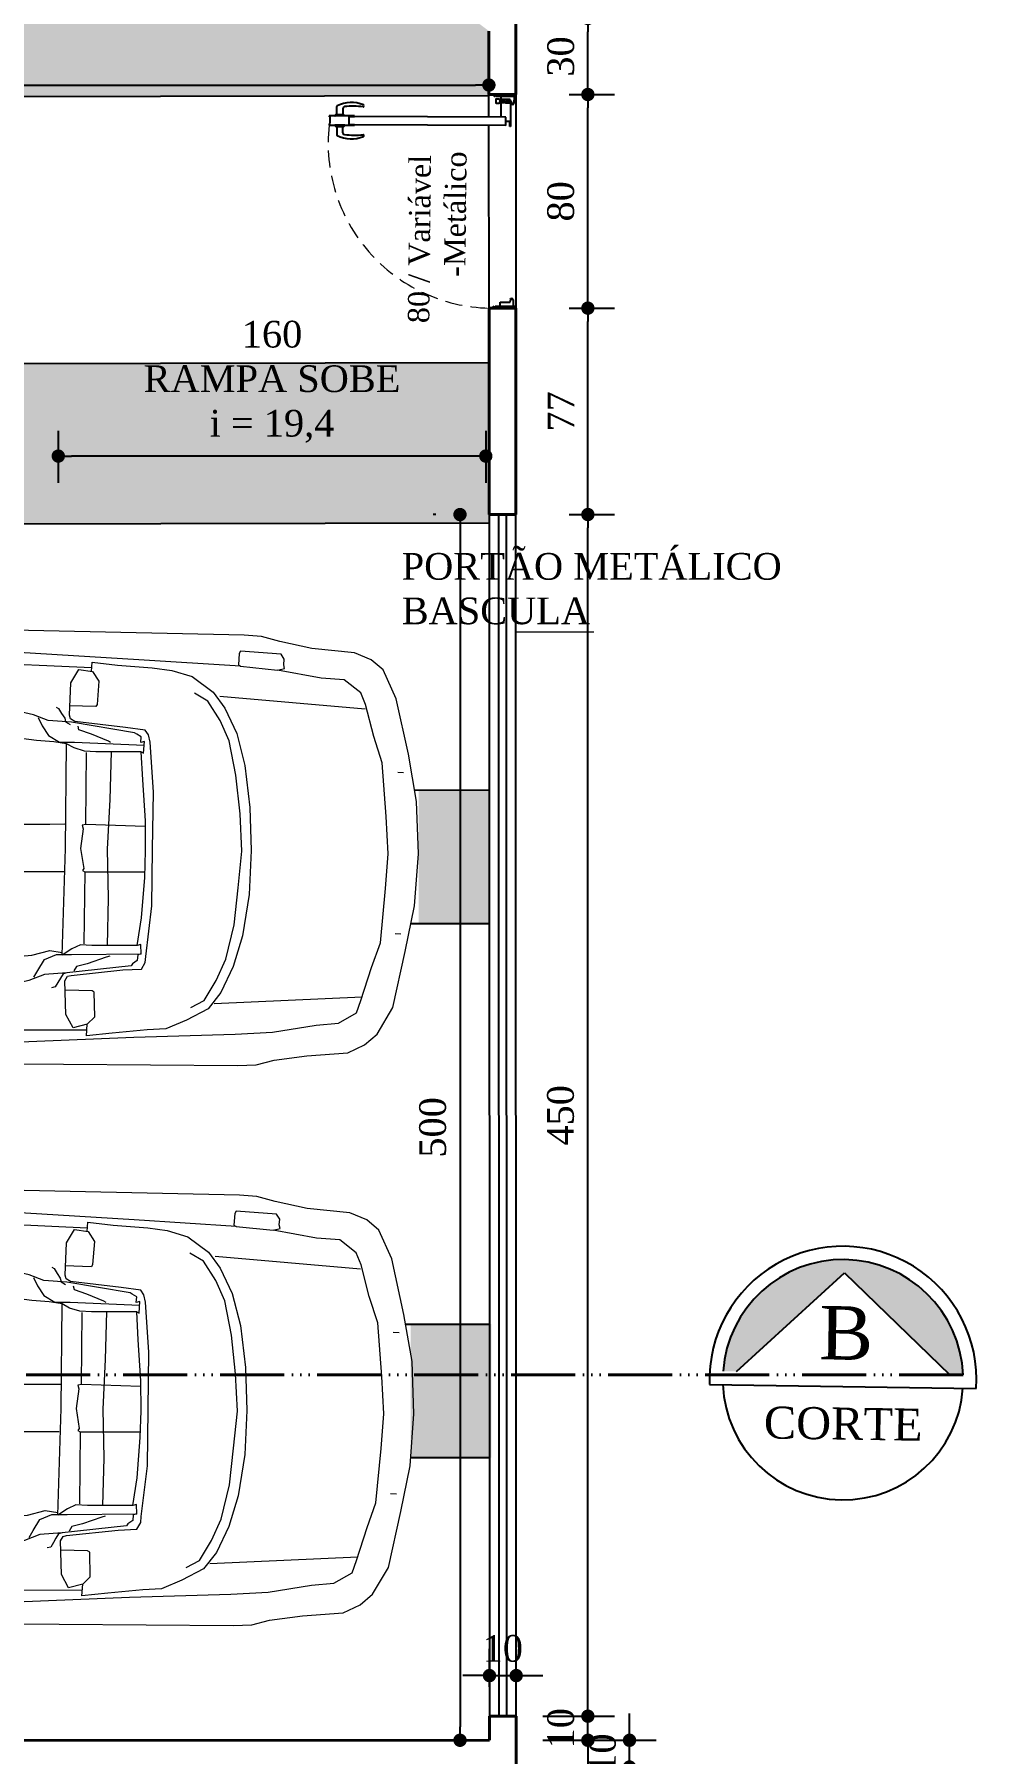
# Model space of a CAD drawing. Header units: millimetres. Extents: x 103208 to 171806, y -164 to 10038.
# Drawn here: x 115418 to 115771, y 6944 to 7588 of the extents above; entities that cross this region are included whole.
import ezdxf

# ---------------------------------------------------------------- set-up
doc = ezdxf.new("R2010")
doc.units = ezdxf.units.MM
doc.linetypes.add('ACAD_ISO06W100', pattern=[36, 24, -3, 0, -3, 0, -3, 0, -3])
doc.linetypes.add('HIDDEN', pattern=[9.525, 6.35, -3.175])
for name, color, linetype in [('ACESSORIOS', 2, 'Continuous'), ('Fechamento Varanda', 3, 'Continuous'), ('JANELA', 2, 'Continuous'), ('PN010', 1, 'Continuous'), ('Portas-Cotas', 2, 'Continuous')]:
    doc.layers.add(name, color=color, linetype=linetype)
for name, color, linetype, lineweight in [('Corte Planta', 4, 'ACAD_ISO06W100', 40), ('Parede Corte', 4, 'Continuous', 40), ('Pisos Externos', 15, 'Continuous', 9), ('Portas - Janelas', 2, 'Continuous', 20), ('Projeção Portas', 55, 'HIDDEN', 5), ('Vaga', 184, 'Continuous', 13)]:
    doc.layers.add(name, color=color, linetype=linetype, lineweight=lineweight)
doc.styles.add('Valéria', font='romantic.ttf', dxfattribs={"height": 10})
doc.styles.add('Valéria1', font='romantic.ttf', dxfattribs={"height": 10})
doc.dimstyles.new('Cota - 50', dxfattribs={"dimtxt": 10, "dimasz": 5, "dimexe": 10, "dimexo": 20, "dimgap": 5, "dimtad": 1, "dimtxsty": 'Valéria', "dimblk": 'DOT', "dimcen": 0, "dimclrd": 12, "dimclre": 12, "dimclrt": 2, "dimazin": 2, "dimtfac": 1, "dimtix": 1, "dimtmove": 0, "dimatfit": 3, "dimldrblk": 'DOT', "dimfxl": 1, "dimarcsym": 0})

# ---------------------------------------------------------------- blocks, each defined once
blk = doc.blocks.new('_Dot')
at = {"color": 0, "linetype": 'ByBlock', "lineweight": -2}
blk.add_line((-0.5, 0), (-1, 0), dxfattribs=at)
at = {"color": 0, "linetype": 'ByBlock', "const_width": 0.5}
blk.add_lwpolyline([(-0.25, 0, 1), (0.25, 0, 1)], format="xyb", close=True, dxfattribs=at)
blk = doc.blocks.new('*D687')
at = {"color": 12, "lineweight": -2, "transparency": 16777216}
for p, q in [((115640.66, 6954.45), (115640.66, 6959.45)), ((115608.25, 6949.45), (115650.66, 6949.45)), ((115640.66, 6939.45), (115640.66, 6949.45)), ((115608.29, 6939.45), (115650.66, 6939.45)), ((115640.66, 6934.45), (115640.66, 6929.45))]:
    blk.add_line(p, q, dxfattribs=at)
at = {"layer": 'Defpoints', "color": 0, "transparency": 16777216}
for p in [(115588.25, 6949.45), (115640.66, 6949.45), (115588.29, 6939.45, -1.04)]:
    blk.add_point(p, dxfattribs=at)
at = {"color": 12, "lineweight": -2, "transparency": 16777216, "xscale": 5, "yscale": 5, "zscale": 5}
for p, rotation in [((115640.66, 6949.45), 270), ((115640.66, 6939.45), 90)]:
    blk.add_blockref('_Dot', p, dxfattribs=dict(at, rotation=rotation))
at = {"color": 2, "transparency": 16777216, "insert": (115630.55, 6944.45), "char_height": 10, "attachment_point": 5, "rotation": 90, "style": 'Valéria'}
blk.add_mtext('10', dxfattribs=at)
blk = doc.blocks.new('*D688')
at = {"color": 12, "lineweight": -2, "transparency": 16777216}
for p, q in [((115625.08, 6963.47), (115625.08, 6968.47)), ((115608.24, 6958.47), (115635.08, 6958.47)), ((115625.08, 6949.45), (115625.08, 6958.47)), ((115608.25, 6949.45), (115635.08, 6949.45)), ((115625.08, 6944.45), (115625.08, 6939.45))]:
    blk.add_line(p, q, dxfattribs=at)
at = {"layer": 'Defpoints', "color": 0, "transparency": 16777216}
for p in [(115588.24, 6958.47), (115625.08, 6958.47), (115588.25, 6949.45)]:
    blk.add_point(p, dxfattribs=at)
at = {"color": 12, "lineweight": -2, "transparency": 16777216, "xscale": 5, "yscale": 5, "zscale": 5}
for p, rotation in [((115625.08, 6958.47), 270), ((115625.08, 6949.45), 90)]:
    blk.add_blockref('_Dot', p, dxfattribs=dict(at, rotation=rotation))
at = {"color": 2, "transparency": 16777216, "insert": (115614.96, 6953.96), "char_height": 10, "attachment_point": 5, "rotation": 90, "style": 'Valéria'}
blk.add_mtext('10', dxfattribs=at)
blk = doc.blocks.new('*D689')
at = {"color": 12, "lineweight": -2, "transparency": 16777216}
for p, q in [((115618.11, 7408.49), (115635.08, 7408.49)), ((115625.08, 6963.47), (115625.08, 7403.49)), ((115608.24, 6958.47), (115635.08, 6958.47))]:
    blk.add_line(p, q, dxfattribs=at)
at = {"layer": 'Defpoints', "color": 0, "transparency": 16777216}
for p in [(115598.11, 7408.49), (115625.08, 7408.49), (115588.24, 6958.47)]:
    blk.add_point(p, dxfattribs=at)
at = {"color": 12, "lineweight": -2, "transparency": 16777216, "xscale": 5, "yscale": 5, "zscale": 5}
for p, rotation in [((115625.08, 7408.49), 90), ((115625.08, 6958.47), 270)]:
    blk.add_blockref('_Dot', p, dxfattribs=dict(at, rotation=rotation))
at = {"color": 2, "transparency": 16777216, "insert": (115614.88, 7183.48), "char_height": 10, "attachment_point": 5, "rotation": 90, "style": 'Valéria'}
blk.add_mtext('450', dxfattribs=at)
blk = doc.blocks.new('*D690')
at = {"color": 12, "lineweight": -2, "transparency": 16777216}
for p, q in [((115618.09, 7485.78), (115635.08, 7485.78)), ((115625.08, 7413.49), (115625.08, 7480.78)), ((115618.11, 7408.49), (115635.08, 7408.49))]:
    blk.add_line(p, q, dxfattribs=at)
at = {"layer": 'Defpoints', "color": 0, "transparency": 16777216}
for p in [(115598.09, 7485.78), (115625.08, 7485.78), (115598.11, 7408.49)]:
    blk.add_point(p, dxfattribs=at)
at = {"color": 12, "lineweight": -2, "transparency": 16777216, "xscale": 5, "yscale": 5, "zscale": 5}
for p, rotation in [((115625.08, 7485.78), 90), ((115625.08, 7408.49), 270)]:
    blk.add_blockref('_Dot', p, dxfattribs=dict(at, rotation=rotation))
at = {"color": 2, "transparency": 16777216, "insert": (115614.97, 7447.13), "char_height": 10, "attachment_point": 5, "rotation": 90, "style": 'Valéria'}
blk.add_mtext('77', dxfattribs=at)
blk = doc.blocks.new('*D691')
at = {"color": 12, "lineweight": -2, "transparency": 16777216}
for p, q in [((115618.06, 7565.79), (115635.08, 7565.79)), ((115625.08, 7490.78), (115625.08, 7560.79)), ((115618.09, 7485.78), (115635.08, 7485.78))]:
    blk.add_line(p, q, dxfattribs=at)
at = {"layer": 'Defpoints', "color": 0, "transparency": 16777216}
for p in [(115598.06, 7565.79), (115625.08, 7565.79), (115598.09, 7485.78)]:
    blk.add_point(p, dxfattribs=at)
at = {"color": 12, "lineweight": -2, "transparency": 16777216, "xscale": 5, "yscale": 5, "zscale": 5}
for p, rotation in [((115625.08, 7565.79), 90), ((115625.08, 7485.78), 270)]:
    blk.add_blockref('_Dot', p, dxfattribs=dict(at, rotation=rotation))
at = {"color": 2, "transparency": 16777216, "insert": (115614.96, 7525.78), "char_height": 10, "attachment_point": 5, "rotation": 90, "style": 'Valéria'}
blk.add_mtext('80', dxfattribs=at)
blk = doc.blocks.new('*D692')
at = {"color": 12, "lineweight": -2, "transparency": 16777216}
for p, q in [((115618.06, 7594.27), (115635.08, 7594.27)), ((115625.08, 7570.79), (115625.08, 7589.27)), ((115618.06, 7565.79), (115635.08, 7565.79))]:
    blk.add_line(p, q, dxfattribs=at)
at = {"layer": 'Defpoints', "color": 0, "transparency": 16777216}
for p in [(115598.06, 7594.27, 9825), (115625.08, 7594.27), (115598.06, 7565.79)]:
    blk.add_point(p, dxfattribs=at)
at = {"color": 12, "lineweight": -2, "transparency": 16777216, "xscale": 5, "yscale": 5, "zscale": 5}
for p, rotation in [((115625.08, 7594.27), 90), ((115625.08, 7565.79), 270)]:
    blk.add_blockref('_Dot', p, dxfattribs=dict(at, rotation=rotation))
at = {"color": 2, "transparency": 16777216, "insert": (115614.96, 7580.03), "char_height": 10, "attachment_point": 5, "rotation": 90, "style": 'Valéria'}
blk.add_mtext('30', dxfattribs=at)
blk = doc.blocks.new('*D644')
at = {"color": 12, "lineweight": -2, "transparency": 16777216}
for p, q in [((115588.25, 6969.45), (115588.25, 6983.67)), ((115598.25, 6969.46), (115598.25, 6983.67)), ((115583.25, 6973.67), (115578.25, 6973.67)), ((115588.25, 6973.67), (115598.25, 6973.67)), ((115603.25, 6973.67), (115608.25, 6973.67))]:
    blk.add_line(p, q, dxfattribs=at)
at = {"layer": 'Defpoints', "color": 0, "transparency": 16777216}
for p in [(115598.25, 6973.67), (115588.25, 6949.45), (115598.25, 6949.46, -236.71)]:
    blk.add_point(p, dxfattribs=at)
at = {"color": 12, "lineweight": -2, "transparency": 16777216, "xscale": 5, "yscale": 5, "zscale": 5}
blk.add_blockref('_Dot', (115588.25, 6973.67), dxfattribs=at)
at = {"color": 12, "lineweight": -2, "transparency": 16777216, "xscale": 5, "yscale": 5, "zscale": 5, "rotation": 180}
blk.add_blockref('_Dot', (115598.25, 6973.67), dxfattribs=at)
at = {"color": 2, "transparency": 16777216, "insert": (115593.25, 6983.78), "char_height": 10, "attachment_point": 5, "style": 'Valéria'}
blk.add_mtext('10', dxfattribs=at)
blk = doc.blocks.new('*D647')
at = {"color": 12, "lineweight": -2, "transparency": 16777216}
for p, q in [((115426.87, 7439.79), (115426.87, 7420.38)), ((115586.87, 7439.79), (115586.87, 7420.38)), ((115581.87, 7430.38), (115431.87, 7430.38))]:
    blk.add_line(p, q, dxfattribs=at)
at = {"layer": 'Defpoints', "color": 0, "transparency": 16777216}
for p in [(115426.87, 7459.79, 9825), (115586.87, 7459.79, 9825), (115426.87, 7430.38)]:
    blk.add_point(p, dxfattribs=at)
at = {"color": 12, "lineweight": -2, "transparency": 16777216, "xscale": 5, "yscale": 5, "zscale": 5, "rotation": 180}
blk.add_blockref('_Dot', (115426.87, 7430.38), dxfattribs=at)
at = {"color": 12, "lineweight": -2, "transparency": 16777216, "xscale": 5, "yscale": 5, "zscale": 5}
blk.add_blockref('_Dot', (115586.87, 7430.38), dxfattribs=at)
at = {"color": 2, "transparency": 16777216, "insert": (115506.87, 7458.19), "char_height": 10, "attachment_point": 5, "style": 'Valéria'}
blk.add_mtext('160\\PRAMPA SOBE\\Pi = 19,4', dxfattribs=at)
blk = doc.blocks.new('Audi A4 Cab dessus')
at = {"color": 0, "linetype": 'Continuous', "flags": 128}
for points in [[(0.8417, 0.7715), (0.838, 1.7799), (0.8336, 1.8519), (0.8155, 1.9203), (0.7966, 2.0469), (0.7841, 2.2046), (0.7524, 2.2693), (0.7105, 2.3167), (0.6068, 2.377), (0.3901, 2.4221), (0.2129, 2.4556), (0.0121, 2.4683), (-0.1902, 2.4586), (-0.3715, 2.4252), (-0.5852, 2.3759), (-0.696, 2.3247), (-0.7348, 2.2778), (-0.7613, 2.2123), (-0.7762, 2.0474), (-0.8019, 1.9236), (-0.8198, 1.853), (-0.824, 1.7861), (-0.834, 0.774)], [(-0.3024, 2.385), (-0.301, 2.4073)], [(0.3203, 2.3816), (0.3217, 2.404)], [(0.7584, -0.2673), (0.7669, 0.7224), (0.7321, 1.3788), (0.7164, 1.7697), (0.7075, 1.9136), (0.6778, 2.0813), (0.6697, 2.1669), (0.6293, 2.2367), (0.5811, 2.2532), (0.4536, 2.2926), (0.3571, 2.3256), (0.1476, 2.3432), (0.0137, 2.3517), (-0.1303, 2.3428), (-0.3375, 2.3245), (-0.4383, 2.2905), (-0.5613, 2.2579), (-0.6073, 2.2384), (-0.6562, 2.1743), (-0.6618, 2.085), (-0.6903, 1.9165)], [(0.5992, 1.6874), (0.5666, 2.2577)], [(-0.5878, 1.695), (-0.5448, 2.256)], [(-0.6777, 1.1988), (-0.713, 1.201), (-0.7024, 1.2989), (-0.6939, 1.4328), (-0.6847, 1.5084), (-0.6618, 1.5876), (-0.6029, 1.6691), (-0.5418, 1.7145), (-0.4447, 1.7622), (-0.3216, 1.7947), (-0.159, 1.8159), (0.0073, 1.8233), (0.1772, 1.8171), (0.337, 1.7936), (0.4558, 1.7592), (0.556, 1.7126), (0.6201, 1.6637), (0.6641, 1.5803), (0.6995, 1.5019), (0.704, 1.4299), (0.7178, 1.2946), (0.7295, 1.1953), (0.6849, 1.1981), (0.6994, 1.1434), (0.6483, 1.1153), (0.518, 1.11), (0.5007, 1.1201), (0.4971, 1.1337), (0.4738, 1.3324), (0.4693, 1.4044), (0.4434, 1.4194), (0.4211, 1.4208), (0.2253, 1.4421), (0.0057, 1.4425), (-0.2138, 1.4429), (-0.4074, 1.4282), (-0.4348, 1.421), (-0.4535, 1.4087), (-0.4627, 1.3331), (-0.484, 1.1373), (-0.4941, 1.12), (-0.5077, 1.1164), (-0.633, 1.1198), (-0.6849, 1.1499), (-0.677, 1.2032), (-0.6396, 1.2278), (-0.5504, 1.2221), (-0.5417, 1.2171), (-0.5437, 1.1142)], [(-0.7038, 1.774), (-0.7241, 1.3809), (-0.7562, 0.7287), (-0.7561, -0.266), (-0.7475, -0.2711), (-0.7575, -0.2884), (-0.7589, -0.3107), (-0.7553, -0.3243), (-0.7445, -0.3654)], [(0.6159, 1.5968), (0.5877, 1.6478), (0.5099, 1.6931), (0.4271, 1.7297), (0.2946, 1.7604), (0.1521, 1.7739), (0.0095, 1.7873), (-0.1344, 1.7785), (-0.2834, 1.761), (-0.4151, 1.7334), (-0.4935, 1.698), (-0.5683, 1.649), (-0.5984, 1.5971)], [(-0.3692, 1.3944), (-0.3642, 1.4031), (-0.4088, 1.4059), (-0.4052, 1.3922), (-0.4275, 1.3936), (-0.4376, 1.3763), (-0.4426, 1.3677), (-0.4804, 1.1236), (-0.486, 1.0344), (-0.5075, 0.9775), (-0.5204, 0.9155), (-0.5885, 0.7585)], [(-0.4975, 0.9947), (-0.4651, 1.0106), (-0.4277, 1.0352), (-0.4026, 1.0784), (-0.4034, 1.1367), (-0.3953, 1.405)], [(0.3787, 1.3877), (0.2721, 1.4033), (0.1159, 1.4132), (0.013, 1.4152), (-0.1036, 1.4136), (-0.2613, 1.4011), (-0.3692, 1.3944), (-0.3668, 1.2195), (-0.3696, 1.1749), (-0.3811, 1.1353), (-0.3967, 1.1058), (-0.404, 1.0561), (-0.4082, 0.9891), (-0.4359, 0.7623), (-0.4387, 0.7177), (-0.4215, 0.7077)], [(0.411, 1.4035), (0.375, 1.4013), (0.3787, 1.3877), (0.3811, 1.2128), (0.3783, 1.1681), (0.3942, 1.1358), (0.4187, 1.0984), (0.007, 1.1064), (-0.3967, 1.1058)], [(-0.0813, 1.4122), (-0.0867, 1.184), (-0.0831, 1.1703), (-0.0695, 1.1739), (0.0061, 1.1647), (0.0831, 1.1777), (0.0918, 1.1727), (0.0968, 1.1814), (0.3747, 1.1818)], [(0.0968, 1.1814), (0.0936, 1.4146)], [(0.506, 0.9898), (0.48, 1.0049), (0.4368, 1.03), (0.4173, 1.076), (0.4165, 1.1343), (0.411, 1.4035), (0.4147, 1.3899), (0.437, 1.3885), (0.4492, 1.3698), (0.4579, 1.3648), (0.4871, 1.1165), (0.4907, 1.1028), (0.508, 1.0927), (0.5253, 1.0827), (0.5425, 1.0726), (0.5462, 1.059)], [(-0.4036, 1.2756), (-0.4086, 1.267), (-0.4352, 1.2014), (-0.4516, 1.1532), (-0.4653, 1.1496)], [(-0.3676, 1.2778), (-0.1841, 1.2752), (0.0081, 1.2676), (0.1967, 1.2737), (0.3803, 1.2711)], [(0.4213, 1.2819), (0.4249, 1.2682), (0.4517, 1.1949), (0.4625, 1.1539), (0.4798, 1.1438)], [(-0.6907, 1.1996), (-0.7065, 0.7346), (-0.7089, -0.0853), (-0.7004, -0.4488)], [(0.6849, 1.1981), (0.6553, 1.2268), (0.561, 1.2238), (0.556, 1.2152), (0.554, 1.1122)], [(0.7072, 1.1967), (0.7137, 0.7303), (0.7113, -0.0896), (0.7061, -0.4567)], [(-0.0867, 1.184), (-0.3646, 1.1835)], [(-0.5379, 1.0645), (-0.5329, 1.0732), (-0.5142, 1.0854), (-0.4955, 1.0977), (-0.4818, 1.1013), (-0.4717, 1.1186)], [(-0.0853, 0.7089), (-0.0775, 0.7622), (-0.0849, 0.9284), (-0.0865, 1.045), (-0.0873, 1.1033)], [(0.0846, 0.7027), (0.0838, 0.761), (0.0986, 0.9258), (0.097, 1.0424), (0.0962, 1.1007)], [(0.4344, 0.7075), (0.4481, 0.7111), (0.4422, 0.7608), (0.4203, 0.9818), (0.4022, 1.0501), (0.4093, 1.0985)], [(0.4871, 1.1165), (0.4951, 1.0308), (0.5182, 0.9711), (0.5327, 0.9164), (0.5985, 0.751)]]:
    blk.add_lwpolyline(points, dxfattribs=at)
blk.add_lwpolyline([(-0.6976, 1.9439), (-0.7113, 1.9403), (-0.7336, 1.9417), (-0.7523, 1.9294), (-0.7621, 1.7732), (-0.7535, 1.7682), (-0.7088, 1.7654), (-0.7038, 1.774), (-0.6903, 1.9165)], close=True, dxfattribs=at)
blk = doc.blocks.new('*D779')
at = {"color": 12, "lineweight": -2, "transparency": 16777216}
for p, q in [((115568.11, 7408.48), (115567.22, 7408.48)), ((115577.22, 7403.48), (115577.22, 6954.45)), ((115568.25, 6949.45), (115567.22, 6949.45))]:
    blk.add_line(p, q, dxfattribs=at)
at = {"layer": 'Defpoints', "color": 0, "transparency": 16777216}
for p in [(115588.11, 7408.48), (115577.22, 6949.45), (115588.25, 6949.45)]:
    blk.add_point(p, dxfattribs=at)
at = {"color": 12, "lineweight": -2, "transparency": 16777216, "xscale": 5, "yscale": 5, "zscale": 5}
for p, rotation in [((115577.22, 7408.48), 90), ((115577.22, 6949.45), 270)]:
    blk.add_blockref('_Dot', p, dxfattribs=dict(at, rotation=rotation))
at = {"color": 2, "transparency": 16777216, "insert": (115567.03, 7178.97), "char_height": 10, "attachment_point": 5, "rotation": 90, "style": 'Valéria'}
blk.add_mtext('500', dxfattribs=at)
blk = doc.blocks.new('*D784')
at = {"color": 12, "lineweight": -2, "transparency": 16777216}
for p, q in [((115087.66, 7580.22), (115087.66, 7579.34)), ((115588.04, 7580.2), (115588.04, 7579.34)), ((115092.66, 7569.34), (115583.04, 7569.34))]:
    blk.add_line(p, q, dxfattribs=at)
at = {"layer": 'Defpoints', "color": 0, "transparency": 16777216}
for p in [(115588.04, 7569.34), (115087.66, 7560.22, 9825), (115588.04, 7560.2)]:
    blk.add_point(p, dxfattribs=at)
at = {"color": 12, "lineweight": -2, "transparency": 16777216, "xscale": 5, "yscale": 5, "zscale": 5, "rotation": 180}
blk.add_blockref('_Dot', (115087.66, 7569.34), dxfattribs=at)
at = {"color": 12, "lineweight": -2, "transparency": 16777216, "xscale": 5, "yscale": 5, "zscale": 5}
blk.add_blockref('_Dot', (115588.04, 7569.34), dxfattribs=at)
at = {"color": 2, "transparency": 16777216, "insert": (115337.85, 7580.48), "char_height": 10, "attachment_point": 5, "style": 'Valéria'}
blk.add_mtext('500,38', dxfattribs=at)

msp = doc.modelspace()

# ---------------------------------------------------------------- hatches: boundary and pattern name
h = msp.add_hatch()
h.set_pattern_fill('GRASS2', color=74, scale=15, pattern_type=2)
h.set_pattern_definition([(360, (4.5, 0.3), (15, 15), [2.25, -0.45, 0.6, -0.45, 2.25, -9]), (360, (3.75, 0.75), (15, 15), [1.5, -1.125, 2.25, -1.125, 1.5, -7.5]), (360, (9, 6.75), (15, 15), [1.875, -0.75, 1.875, -10.5]), (360, (1.5, 9.75), (15, 15), [0.75, -1.5, 0.75, -12]), (90, (3, 9.75), (-15, 15), [1.35, -13.65]), (90, (7.5, 0.75), (-15, 15), [1.5, -13.5]), (90, (11.25, 6.75), (-15, 15), [1.5, -13.5]), (45, (9.45, 0.6), (1e-14, 15), [1.5, -19.7132034]), (135, (5.55, 0.6), (-15, 1e-14), [1.5, -19.7132034]), (63.434949, (9, 0.675), (8e-10, 15), [1.5, -32.0410197]), (75.9637565, (8.25, 0.75), (5e-10, 15), [1.5, -60.3465844]), (75.9637565, (12, 6.75), (5e-10, 15), [1.2, -60.6465844]), (75.9637565, (3.3, 9.75), (5e-10, 15), [1.05, -60.7965844]), (104.0362435, (6.75, 0.75), (-5e-10, 15), [1.5, -60.3465844]), (104.0362435, (10.5, 6.75), (-5e-10, 15), [1.2, -60.6465844]), (104.0362435, (2.7, 9.75), (-5e-10, 15), [1.05, -60.7965844]), (116.565051, (6, 0.675), (-6e-09, 15), [1.5, -32.041002])])
h.paths.add_polyline_path([(115558.74286, 7055.28943), (115588.89213, 7055.28943), (115588.89213, 7105.34423), (115558.74286, 7105.34423)])
h.paths.add_polyline_path([(115588.62067, 7255.34398), (115561.6835, 7255.39765), (115561.6835, 7305.34616), (115588.62067, 7305.29249)])
h.paths.add_polyline_path([(115147.70183, 7465.01001), (115588.3536, 7465.01001), (115588.34842, 7405.34374), (115147.69665, 7405.34374)])
h.paths.add_polyline_path([(115147.57019, 7579.80891), (114118.99809, 7582.27768), (114119.06417, 7712.59049), (115147.63613, 7710.11433)])
h.paths.add_polyline_path([(115285.17916, 7653.68543), (115285.17916, 7622.27658), (115175.65863, 7622.27658), (115175.65863, 7653.68543)], flags=16)
h.paths.add_polyline_path([(115147.63613, 7710.11433), (115147.65256, 7564.61019), (115588.03987, 7565.4095), (115588.05832, 7589.5626), (115549.0546, 7618.68891), (115519.67202, 7637.22823), (115484.34953, 7656.17906), (115444.76615, 7673.57072), (115403.55146, 7687.79001), (115364.74822, 7697.83994), (115325.6572, 7704.88435), (115289.95946, 7708.722)])
at = {"layer": 'Portas - Janelas'}
msp.add_hatch(color=256, dxfattribs=at).paths.add_polyline_path([(115760.52085, 7086.35525), (115765.52896, 7086.27779, 0.945905303), (115675.6787, 7087.66751), (115680.6868, 7087.59005), (115721.18377, 7124.46816)])

# ---------------------------------------------------------------- linework, layer by layer
for p, q in [((115147.65256, 7564.61019, -86370.72627), (115588.03987, 7565.4095)), ((115147.83406, 7464.61036, -86370.72627), (115588.22137, 7465.40966)), ((115147.70253, 7404.54396, -86421.4403), (115588.34842, 7405.34374)), ((115560.2049, 7305.29249, -5555.22873), (115588.14187, 7305.3432, -76.10605)), ((115558.84718, 7255.28995, -5839.30833), (115588.15656, 7255.34314, -91.02194)), ((115556.85162, 7105.28608, -6284.08283), (115588.20065, 7105.34298, -135.76961)), ((115558.74286, 7055.28943, -5930.96313), (115588.21535, 7055.34292, -150.68549))]:
    msp.add_line(p, q)
at = {"color": 1}
for p, q in [((115590.08065, 7565.08223), (115590.0839, 7565.78222)), ((115590.0839, 7565.78222), (115591.31388, 7565.77651)), ((115590.23297, 7565.58153), (115590.23105, 7565.16813)), ((115590.23297, 7565.58154), (115590.23297, 7565.58153)), ((115590.68319, 7565.62944), (115590.2832, 7565.6313)), ((115590.2832, 7565.6313), (115590.2832, 7565.6313)), ((115590.68319, 7565.62945), (115590.68319, 7565.62944)), ((115590.73104, 7565.16581), (115590.73296, 7565.57921)), ((115590.73296, 7565.57921), (115590.73296, 7565.57921)), ((115590.88319, 7565.62851), (115590.88133, 7565.22851)), ((115591.31319, 7565.62651), (115590.88319, 7565.62851)), ((115591.31319, 7565.62652), (115591.31319, 7565.62651)), ((115596.80336, 7565.65102), (115596.80401, 7565.79161)), ((115596.80336, 7565.65102), (115596.80336, 7565.65102)), ((115597.28312, 7565.59879), (115596.85313, 7565.60079)), ((115596.85313, 7565.60079), (115596.85313, 7565.60079)), ((115597.28103, 7565.14879), (115597.28312, 7565.59879)), ((115597.43289, 7565.54809), (115597.43097, 7565.1347)), ((115597.43289, 7565.5481), (115597.43289, 7565.54809)), ((115597.48312, 7565.59786), (115597.48312, 7565.59787)), ((115597.88312, 7565.596), (115597.48312, 7565.59786)), ((115597.88312, 7565.59601), (115597.88312, 7565.596)), ((115597.93096, 7565.13237), (115597.93288, 7565.54577)), ((115597.93288, 7565.54577), (115597.93288, 7565.54578)), ((115531.09861, 7558.27607), (115531.11286, 7561.34379)), ((115533.40943, 7560.6003), (115533.39859, 7558.26539)), ((115590.08065, 7565.08224), (115590.08065, 7565.08223)), ((115590.13041, 7565.032), (115590.13041, 7565.03201)), ((115590.23041, 7565.03153), (115590.13041, 7565.032)), ((115590.28081, 7565.1179), (115590.23041, 7565.03153)), ((115590.23105, 7565.16813), (115590.28081, 7565.1179)), ((115590.57827, 7563.76991, 19), (115590.57409, 7562.86992, 19)), ((115590.68081, 7565.11604), (115590.73104, 7565.16581)), ((115590.73041, 7565.02921), (115590.68081, 7565.11604)), ((115592.61039, 7565.02048), (115590.73041, 7565.02921)), ((115590.87269, 7562.56853, 19), (115591.77268, 7562.56435, 19)), ((115591.77965, 7564.06433, 19), (115590.87966, 7564.06851, 19)), ((115590.88133, 7565.22851), (115590.88133, 7565.22852)), ((115590.9311, 7565.17829), (115590.9311, 7565.17828)), ((115590.9311, 7565.17828), (115597.28103, 7565.14879)), ((115592.07407, 7562.86295, 19), (115592.0746, 7562.97795, 19)), ((115592.07771, 7563.64794, 19), (115592.07825, 7563.76294, 19)), ((115592.27553, 7563.17702, 19), (115593.09852, 7563.1732, 19)), ((115593.00891, 7563.44361, 19), (115592.27678, 7563.44701, 19)), ((115592.57468, 7557.33203), (115592.6017, 7563.1505)), ((115592.6017, 7563.1505), (115592.99456, 7563.14868)), ((115592.60319, 7563.4705), (115592.61039, 7565.02048)), ((115592.95855, 7563.46885), (115592.60319, 7563.4705)), ((115592.75091, 7562.97981), (115592.7498, 7562.73981)), ((115592.7498, 7562.73981), (115593.35979, 7562.73698)), ((115593.00091, 7562.97865), (115592.75091, 7562.97981)), ((115592.75509, 7563.8798), (115592.75398, 7563.6398)), ((115592.75398, 7563.6398), (115593.02397, 7563.63855)), ((115593.36508, 7563.87697), (115592.75509, 7563.8798)), ((115592.77645, 7563.8047, 19), (115592.77594, 7563.6947, 19)), ((115592.82571, 7563.64447, 19), (115593.0507, 7563.64342, 19)), ((115593.37668, 7563.85191, 19), (115592.82668, 7563.85447, 19)), ((115593.04825, 7563.59111), (115592.95855, 7563.46885)), ((115592.99456, 7563.14868), (115593.04272, 7563.05641)), ((115593.09179, 7563.56527, 19), (115593.00891, 7563.44361, 19)), ((115593.02397, 7563.63855), (115593.02397, 7563.63855)), ((115593.04824, 7563.59112), (115593.04825, 7563.59111)), ((115593.09852, 7563.1732, 19), (115593.14875, 7563.22296, 19)), ((115593.14875, 7563.22296, 19), (115595.54873, 7563.21182, 19)), ((115593.35979, 7562.73698), (115593.38965, 7562.70684)), ((115593.39522, 7563.90683), (115593.36508, 7563.87697)), ((115593.42644, 7563.80168, 19), (115593.37668, 7563.85191, 19)), ((115593.38965, 7562.70684), (115593.41979, 7562.7367)), ((115593.42508, 7563.87669), (115593.39522, 7563.90683)), ((115593.41979, 7562.7367), (115593.44965, 7562.70656)), ((115593.45522, 7563.90655), (115593.42508, 7563.87669)), ((115593.75144, 7563.80017, 19), (115593.42644, 7563.80168, 19)), ((115593.44965, 7562.70656), (115593.47979, 7562.73642)), ((115593.48508, 7563.87641), (115593.45522, 7563.90655)), ((115593.47979, 7562.73642), (115593.50965, 7562.70628)), ((115593.51522, 7563.90627), (115593.48508, 7563.87641)), ((115593.50965, 7562.70628), (115593.53979, 7562.73614)), ((115593.54508, 7563.87613), (115593.51522, 7563.90627)), ((115593.53979, 7562.73614), (115593.56965, 7562.706)), ((115593.57522, 7563.90599), (115593.54508, 7563.87613)), ((115593.56965, 7562.706), (115593.59979, 7562.73586)), ((115593.60508, 7563.87585), (115593.57522, 7563.90599)), ((115593.59979, 7562.73586), (115593.62965, 7562.70572)), ((115593.63522, 7563.90571), (115593.60508, 7563.87585)), ((115593.62965, 7562.70572), (115593.65979, 7562.73558)), ((115593.66508, 7563.87557), (115593.63522, 7563.90571)), ((115593.65979, 7562.73558), (115593.68965, 7562.70545)), ((115593.69522, 7563.90543), (115593.66508, 7563.87557)), ((115593.68965, 7562.70545), (115593.71979, 7562.73531)), ((115593.72508, 7563.87529), (115593.69522, 7563.90543)), ((115593.71979, 7562.73531), (115593.74965, 7562.70517)), ((115593.75522, 7563.90515), (115593.72508, 7563.87529)), ((115593.74965, 7562.70517), (115593.77979, 7562.73503)), ((115593.80121, 7563.74994, 19), (115593.75144, 7563.80017, 19)), ((115593.78508, 7563.87501), (115593.75522, 7563.90515)), ((115593.77979, 7562.73503), (115593.80965, 7562.70489)), ((115593.81522, 7563.90487), (115593.78508, 7563.87501)), ((115593.85144, 7563.79971, 19), (115593.80121, 7563.74994, 19)), ((115593.80965, 7562.70489), (115593.83979, 7562.73475)), ((115593.84508, 7563.87474), (115593.81522, 7563.90487)), ((115593.83979, 7562.73475), (115593.86965, 7562.70461)), ((115593.87522, 7563.9046), (115593.84508, 7563.87474)), ((115594.21214, 7563.79803, 19), (115593.85144, 7563.79971, 19)), ((115593.86965, 7562.70461), (115593.89978, 7562.73447)), ((115593.90508, 7563.87446), (115593.87522, 7563.9046)), ((115593.89978, 7562.73447), (115593.92965, 7562.70433)), ((115593.93522, 7563.90432), (115593.90508, 7563.87446)), ((115593.92965, 7562.70433), (115593.95978, 7562.73419)), ((115593.96508, 7563.87418), (115593.93522, 7563.90432)), ((115593.95978, 7562.73419), (115593.98964, 7562.70405)), ((115593.99522, 7563.90404), (115593.96508, 7563.87418)), ((115593.98964, 7562.70405), (115594.01978, 7562.73391)), ((115594.02508, 7563.8739), (115593.99522, 7563.90404)), ((115594.01978, 7562.73391), (115594.04964, 7562.70377)), ((115594.05522, 7563.90376), (115594.02508, 7563.8739)), ((115594.04964, 7562.70377), (115594.07978, 7562.73363)), ((115594.08508, 7563.87362), (115594.05522, 7563.90376)), ((115594.07978, 7562.73363), (115594.31978, 7562.73252)), ((115594.32507, 7563.87251), (115594.08508, 7563.87362)), ((115594.31978, 7562.73252), (115594.34964, 7562.70238)), ((115594.35521, 7563.90237), (115594.32507, 7563.87251)), ((115594.34964, 7562.70238), (115594.37978, 7562.73224)), ((115594.38507, 7563.87223), (115594.35521, 7563.90237)), ((115594.37978, 7562.73224), (115594.61978, 7562.73113)), ((115594.62507, 7563.87111), (115594.38507, 7563.87223)), ((115594.85143, 7563.79506, 19), (115594.49731, 7563.79671, 19)), ((115594.61978, 7562.73113), (115594.64964, 7562.70099)), ((115594.65521, 7563.90097), (115594.62507, 7563.87111)), ((115594.64964, 7562.70099), (115594.67978, 7562.73085)), ((115594.68507, 7563.87083), (115594.65521, 7563.90097)), ((115594.67978, 7562.73085), (115594.70964, 7562.70071)), ((115594.71521, 7563.9007), (115594.68507, 7563.87083)), ((115594.70964, 7562.70071), (115594.73978, 7562.73057)), ((115594.74507, 7563.87056), (115594.71521, 7563.9007)), ((115594.73978, 7562.73057), (115594.76964, 7562.70043)), ((115594.77521, 7563.90042), (115594.74507, 7563.87056)), ((115594.76964, 7562.70043), (115594.79978, 7562.73029)), ((115594.80507, 7563.87028), (115594.77521, 7563.90042)), ((115594.79978, 7562.73029), (115594.82964, 7562.70015)), ((115594.83521, 7563.90014), (115594.80507, 7563.87028)), ((115594.82964, 7562.70015), (115594.85977, 7562.73001)), ((115594.86507, 7563.87), (115594.83521, 7563.90014)), ((115594.9012, 7563.74483, 19), (115594.85143, 7563.79506, 19)), ((115594.85977, 7562.73001), (115594.88963, 7562.69987)), ((115594.89521, 7563.89986), (115594.86507, 7563.87)), ((115594.88963, 7562.69987), (115594.91977, 7562.72973)), ((115594.92507, 7563.86972), (115594.89521, 7563.89986)), ((115594.95143, 7563.7946, 19), (115594.9012, 7563.74483, 19)), ((115594.91977, 7562.72973), (115594.94963, 7562.69959)), ((115594.95521, 7563.89958), (115594.92507, 7563.86972)), ((115594.94963, 7562.69959), (115594.97977, 7562.72945)), ((115595.27642, 7563.79309, 19), (115594.95143, 7563.7946, 19)), ((115594.98507, 7563.86944), (115594.95521, 7563.89958)), ((115594.97977, 7562.72945), (115595.00963, 7562.69932)), ((115595.01521, 7563.8993), (115594.98507, 7563.86944)), ((115595.00963, 7562.69932), (115595.03977, 7562.72918)), ((115595.04507, 7563.86916), (115595.01521, 7563.8993)), ((115595.03977, 7562.72918), (115595.06963, 7562.69904)), ((115595.07521, 7563.89902), (115595.04507, 7563.86916)), ((115595.06963, 7562.69904), (115595.09977, 7562.7289)), ((115595.10507, 7563.86888), (115595.07521, 7563.89902)), ((115595.09977, 7562.7289), (115595.12963, 7562.69876)), ((115595.13521, 7563.89874), (115595.10507, 7563.86888)), ((115595.12963, 7562.69876), (115595.15977, 7562.72862)), ((115595.16507, 7563.86861), (115595.13521, 7563.89874)), ((115595.15977, 7562.72862), (115595.18963, 7562.69848)), ((115595.1952, 7563.89847), (115595.16507, 7563.86861)), ((115595.18963, 7562.69848), (115595.21977, 7562.72834)), ((115595.22506, 7563.86833), (115595.1952, 7563.89847)), ((115595.21977, 7562.72834), (115595.24963, 7562.6982)), ((115595.2552, 7563.89819), (115595.22506, 7563.86833)), ((115595.24963, 7562.6982), (115595.27977, 7562.72806)), ((115595.28506, 7563.86805), (115595.2552, 7563.89819)), ((115595.32666, 7563.84286, 19), (115595.27642, 7563.79309, 19)), ((115595.27977, 7562.72806), (115595.30963, 7562.69792)), ((115595.3152, 7563.89791), (115595.28506, 7563.86805)), ((115595.30963, 7562.69792), (115595.33977, 7562.72778)), ((115595.34506, 7563.86777), (115595.3152, 7563.89791)), ((115595.87665, 7563.8403, 19), (115595.32666, 7563.84286, 19)), ((115595.33977, 7562.72778), (115595.94976, 7562.72495)), ((115595.95506, 7563.86494), (115595.34506, 7563.86777)), ((115595.54873, 7563.21182, 19), (115595.59849, 7563.16159, 19)), ((115595.59849, 7563.16159, 19), (115595.8492, 7563.16042, 19)), ((115595.69061, 7563.43116, 19), (115595.60886, 7563.55358, 19)), ((115595.65068, 7563.63135, 19), (115595.87567, 7563.6303, 19)), ((115595.65886, 7563.57953), (115595.65885, 7563.57954)), ((115595.7414, 7563.45592), (115595.65886, 7563.57953)), ((115595.65979, 7563.04426), (115595.70881, 7563.13607)), ((115595.68394, 7563.6262), (115595.68395, 7563.62619)), ((115595.68395, 7563.62619), (115595.95394, 7563.62494)), ((115595.99974, 7563.42972, 19), (115595.69061, 7563.43116, 19)), ((115595.95088, 7562.96495), (115595.70088, 7562.96611)), ((115595.70881, 7563.13607), (115596.10167, 7563.13425)), ((115596.40315, 7563.45285), (115595.7414, 7563.45592)), ((115595.8492, 7563.16042, 19), (115596.0347, 7563.34421, 19)), ((115595.92591, 7563.68007, 19), (115595.92642, 7563.79007, 19)), ((115595.94976, 7562.72495), (115595.95088, 7562.96495)), ((115595.95394, 7563.62494), (115595.95506, 7563.86494)), ((115596.10167, 7563.13425), (115596.0582, 7553.77435)), ((115596.39665, 7562.05287), (115596.39769, 7562.27786)), ((115596.89664, 7562.05054), (115596.39665, 7562.05287)), ((115596.39769, 7562.27786), (115596.39769, 7562.27787)), ((115596.39955, 7562.67786), (115596.40315, 7563.45285)), ((115596.39955, 7562.67787), (115596.39955, 7562.67786)), ((115596.44792, 7562.32764), (115596.44792, 7562.32763)), ((115596.44792, 7562.32763), (115596.49792, 7562.3274)), ((115596.44932, 7562.62763), (115596.44932, 7562.62764)), ((115596.49932, 7562.6274), (115596.44932, 7562.62763)), ((115596.49792, 7562.3274), (115596.49734, 7562.2024)), ((115596.49734, 7562.2024), (115596.74734, 7562.20124)), ((115596.4999, 7562.75239), (115596.49932, 7562.6274)), ((115596.74989, 7562.75123), (115596.4999, 7562.75239)), ((115596.74734, 7562.20124), (115596.74989, 7562.75123)), ((115596.89664, 7562.05055), (115596.89664, 7562.05054)), ((115597.43034, 7564.9981), (115597.41905, 7562.56812)), ((115597.41905, 7562.56812), (115597.41905, 7562.56813)), ((115597.48074, 7565.08447), (115597.43034, 7564.9981)), ((115597.43097, 7565.1347), (115597.48074, 7565.08447)), ((115597.88073, 7565.08261), (115597.93096, 7565.13237)), ((115597.93033, 7564.99578), (115597.88073, 7565.08261)), ((115598.05726, 7564.99519), (115597.93033, 7564.99578)), ((115598.03033, 7564.99532), (115598.03033, 7564.99531)), ((115528.23189, 7554.6822), (115528.23007, 7554.28935)), ((115528.23007, 7554.28935), (115537.68997, 7554.24542)), ((115528.43189, 7554.68127), (115528.23189, 7554.6822)), ((115528.24632, 7557.78931), (115528.2445, 7557.39645)), ((115528.2445, 7557.39645), (115528.4445, 7557.39553)), ((115537.70622, 7557.74538), (115528.24632, 7557.78931)), ((115528.4336, 7555.04841), (115528.43189, 7554.68127)), ((115528.46373, 7555.07827), (115528.4336, 7555.04841)), ((115528.46401, 7555.13827), (115528.43387, 7555.10841)), ((115528.43387, 7555.10841), (115528.46373, 7555.07827)), ((115528.46429, 7555.19827), (115528.43415, 7555.16841)), ((115528.43415, 7555.16841), (115528.46401, 7555.13827)), ((115528.46457, 7555.25827), (115528.43443, 7555.22841)), ((115528.43443, 7555.22841), (115528.46429, 7555.19827)), ((115528.46485, 7555.31827), (115528.43471, 7555.28841)), ((115528.43471, 7555.28841), (115528.46457, 7555.25827)), ((115528.46513, 7555.37827), (115528.43499, 7555.34841)), ((115528.43499, 7555.34841), (115528.46485, 7555.31827)), ((115528.46541, 7555.43827), (115528.43527, 7555.40841)), ((115528.43527, 7555.40841), (115528.46513, 7555.37827)), ((115528.46569, 7555.49827), (115528.43555, 7555.46841)), ((115528.43555, 7555.46841), (115528.46541, 7555.43827)), ((115528.46596, 7555.55827), (115528.43582, 7555.52841)), ((115528.43582, 7555.52841), (115528.46569, 7555.49827)), ((115528.46624, 7555.61827), (115528.4361, 7555.5884)), ((115528.4361, 7555.5884), (115528.46596, 7555.55827)), ((115528.46652, 7555.67826), (115528.43638, 7555.6484)), ((115528.43638, 7555.6484), (115528.46624, 7555.61827)), ((115528.4668, 7555.73826), (115528.43666, 7555.7084)), ((115528.43666, 7555.7084), (115528.46652, 7555.67826)), ((115528.43945, 7556.3084), (115528.43694, 7555.7684)), ((115528.43694, 7555.7684), (115528.4668, 7555.73826)), ((115528.46959, 7556.33826), (115528.43945, 7556.3084)), ((115528.46986, 7556.39826), (115528.43973, 7556.3684)), ((115528.43973, 7556.3684), (115528.46959, 7556.33826)), ((115528.47014, 7556.45826), (115528.44, 7556.4284)), ((115528.44, 7556.4284), (115528.46986, 7556.39826)), ((115528.47042, 7556.51826), (115528.44028, 7556.4884)), ((115528.44028, 7556.4884), (115528.47014, 7556.45826)), ((115528.4707, 7556.57825), (115528.44056, 7556.54839)), ((115528.44056, 7556.54839), (115528.47042, 7556.51826)), ((115528.47098, 7556.63825), (115528.44084, 7556.60839)), ((115528.44084, 7556.60839), (115528.4707, 7556.57825)), ((115528.47126, 7556.69825), (115528.44112, 7556.66839)), ((115528.44112, 7556.66839), (115528.47098, 7556.63825)), ((115528.47154, 7556.75825), (115528.4414, 7556.72839)), ((115528.4414, 7556.72839), (115528.47126, 7556.69825)), ((115528.47182, 7556.81825), (115528.44168, 7556.78839)), ((115528.44168, 7556.78839), (115528.47154, 7556.75825)), ((115528.47209, 7556.87825), (115528.44196, 7556.84839)), ((115528.44196, 7556.84839), (115528.47182, 7556.81825)), ((115528.47237, 7556.93825), (115528.44223, 7556.90839)), ((115528.44223, 7556.90839), (115528.47209, 7556.87825)), ((115528.47265, 7556.99825), (115528.44251, 7556.96839)), ((115528.44251, 7556.96839), (115528.47237, 7556.93825)), ((115528.4445, 7557.39553), (115528.44279, 7557.02839)), ((115528.44279, 7557.02839), (115528.47265, 7556.99825)), ((115534.04001, 7554.26237), (115530.42004, 7554.27918)), ((115534.05626, 7557.76233), (115530.4363, 7557.77914)), ((115530.72823, 7553.88774), (115530.72818, 7553.87774)), ((115530.74811, 7558.1677), (115530.74815, 7558.1777)), ((115530.82772, 7553.77728), (115533.37769, 7553.76544)), ((115530.84862, 7558.27723), (115533.39859, 7558.26539)), ((115531.07772, 7553.77612), (115531.06347, 7550.70839)), ((115533.36685, 7551.43052), (115533.37769, 7553.76544)), ((115533.37769, 7553.76544), (115533.62769, 7553.76428)), ((115533.39859, 7558.26539), (115533.64859, 7558.26423)), ((115533.72815, 7553.86381), (115533.7282, 7553.87381)), ((115533.74812, 7558.16376), (115533.74807, 7558.15376)), ((115535.74068, 7554.40447), (115535.75554, 7557.60444)), ((115537.69066, 7554.39541), (115535.74068, 7554.40447)), ((115594.30989, 7554.14247), (115535.74073, 7554.41447)), ((115594.32466, 7557.3239), (115535.75551, 7557.5959)), ((115535.75554, 7557.60444), (115537.70552, 7557.59538)), ((115537.68997, 7554.24542), (115537.69066, 7554.39541)), ((115537.70552, 7557.59538), (115537.70622, 7557.74538)), ((115594.30984, 7554.13247), (115594.32466, 7557.3239)), ((115595.91725, 7555.72502), (115594.31727, 7555.73246)), ((115595.9082, 7553.77505), (115595.91725, 7555.72502)), ((115596.0582, 7553.77435), (115595.9082, 7553.77505)), ((115592.24583, 7486.52135), (115592.25303, 7488.07133)), ((115592.25303, 7488.07133), (115596.05299, 7488.05368)), ((115596.05299, 7488.05368), (115596.05659, 7488.82867)), ((115596.05845, 7489.22867), (115596.05949, 7489.45367)), ((115596.05949, 7489.45367), (115596.55949, 7489.45134)), ((115596.10682, 7488.87843), (115596.15682, 7488.87821)), ((115596.15821, 7489.17821), (115596.10821, 7489.17843)), ((115596.15682, 7488.87821), (115596.15624, 7488.75321)), ((115596.15624, 7488.75321), (115596.40624, 7488.75205)), ((115596.1588, 7489.3032), (115596.15821, 7489.17821)), ((115596.40879, 7489.30204), (115596.1588, 7489.3032)), ((115596.40624, 7488.75205), (115596.40879, 7489.30204)), ((115597.07707, 7488.92893), (115597.06578, 7486.49896)), ((115589.71235, 7485.77603), (115589.71586, 7486.5331)), ((115589.71586, 7486.5331), (115589.86586, 7486.5324)), ((115589.86523, 7486.3958), (115589.86331, 7485.9824)), ((115589.91546, 7486.44557), (115589.86523, 7486.3958)), ((115589.86586, 7486.5324), (115589.91546, 7486.44557)), ((115589.91307, 7485.93216), (115590.31307, 7485.93032)), ((115590.31545, 7486.44371), (115590.36585, 7486.53008)), ((115590.36522, 7486.39348), (115590.31545, 7486.44371)), ((115590.3633, 7485.98008), (115590.36522, 7486.39348)), ((115590.36585, 7486.53008), (115592.24583, 7486.52135)), ((115590.51516, 7486.37936), (115590.51307, 7485.92939)), ((115590.51307, 7485.92939), (115590.96306, 7485.9273)), ((115596.91509, 7486.34966), (115590.51516, 7486.37936)), ((115591.01283, 7485.87706), (115591.01236, 7485.77603)), ((115596.43242, 7485.77603), (115596.43277, 7485.85189)), ((115596.483, 7485.90166), (115596.913, 7485.89966)), ((115596.913, 7485.89966), (115596.91509, 7486.34966)), ((115597.06515, 7486.36236), (115597.06323, 7485.94897)), ((115597.11538, 7486.41213), (115597.06515, 7486.36236)), ((115597.06578, 7486.49896), (115597.11538, 7486.41213)), ((115597.113, 7485.89873), (115597.51299, 7485.89687)), ((115597.51538, 7486.41027), (115597.56578, 7486.49664)), ((115597.56514, 7486.36004), (115597.51538, 7486.41027)), ((115597.56322, 7485.94665), (115597.56514, 7486.36004)), ((115597.56578, 7486.49664), (115597.66578, 7486.49618))]:
    msp.add_line(p, q, dxfattribs=at)
for centre, radius, start, end in [((115590.28297, 7565.5813), 0.05, 89.73391826, 179.73391826), ((115590.68296, 7565.57945), 0.05, 359.73391826, 89.73391826), ((115591.31342, 7565.67652), 0.05, 269.73391826, 359.73391826), ((115596.85336, 7565.65079), 0.05, 179.73391826, 269.73391826), ((115597.48289, 7565.54787), 0.05, 89.73391825, 179.73391825), ((115597.88288, 7565.54601), 0.05, 359.73391826, 89.73391826), ((115531.36311, 7561.34247), 0.25026, 115.60598342, 179.69691295), ((115536.56758, 7550.64653), 12.14519, 68.05398886, 115.93974775), ((115534.05965, 7560.59708), 0.65023, 94.9859838, 179.71544158), ((115537.34737, 7526.26454), 35.1398, 84.05710174, 95.46106838), ((115541.01344, 7561.46403), 0.25009, 263.62185755, 359.71110859), ((115541.01426, 7561.67904), 0.25027, 359.77569871, 68.33938765), ((115590.13065, 7565.08201), 0.05, 179.73391826, 269.73391826), ((115590.87408, 7562.86852, 19), 0.3, 179.73391826, 269.73391826), ((115590.87826, 7563.76851, 19), 0.3, 89.73391826, 179.73391826), ((115590.93133, 7565.22829), 0.05, 179.73391826, 269.73391826), ((115591.77407, 7562.86434, 19), 0.3, 269.73391826, 359.73391826), ((115591.77825, 7563.76433, 19), 0.3, 359.73391826, 89.73391826), ((115592.2746, 7562.97702, 19), 0.2, 89.73391826, 179.73391826), ((115592.27771, 7563.64701, 19), 0.2, 179.73391826, 269.73391826), ((115592.82594, 7563.69447, 19), 0.05, 179.73391826, 269.73391826), ((115592.82645, 7563.80447, 19), 0.05, 89.73391826, 179.73391826), ((115593.00114, 7563.02865), 0.05, 269.73391826, 33.73391826), ((115593.02383, 7563.60855), 0.03, 324.4727377, 89.73391826), ((115593.05047, 7563.59342, 19), 0.05, 325.73391826, 89.73391826), ((115595.65044, 7563.58135, 19), 0.05, 89.73391826, 213.73391826), ((115595.70111, 7563.01611), 0.05, 145.73391826, 269.73391826), ((115595.6838, 7563.5962), 0.03, 89.73391825, 213.7328627), ((115595.87591, 7563.6803, 19), 0.05, 269.73391826, 359.73391826), ((115595.87642, 7563.7903, 19), 0.05, 359.73391826, 89.73391826), ((115595.99951, 7563.37973, 19), 0.05, 314.73391826, 89.73391826), ((115596.44769, 7562.27764), 0.05, 89.73391826, 179.73391826), ((115596.44955, 7562.67763), 0.05, 179.73391826, 269.73391826), ((115596.89905, 7562.57054), 0.52, 269.73391826, 359.73391826), ((115530.41986, 7554.23918), 0.04, 89.73391825, 179.73391826), ((115530.63986, 7554.23816), 0.26, 179.73391826, 269.73391826), ((115530.43648, 7557.81914), 0.04, 179.73391826, 269.73391826), ((115530.65648, 7557.81812), 0.26, 89.73391826, 179.73391826), ((115530.63823, 7553.88816), 0.09, 359.73391826, 89.73391826), ((115530.65811, 7558.16811), 0.09, 269.73391826, 359.73391826), ((115530.82818, 7553.87728), 0.1, 179.73391826, 269.73391826), ((115530.84815, 7558.17723), 0.1, 89.73391826, 179.73391826), ((115533.62815, 7553.86427), 0.1, 269.73391826, 359.73391826), ((115533.64812, 7558.16423), 0.1, 359.73391826, 89.73391826), ((115533.8182, 7553.87339), 0.09, 89.73391826, 179.73391826), ((115533.83807, 7558.15335), 0.09, 179.73391826, 269.73391826), ((115533.81982, 7554.22339), 0.26, 269.73391826, 359.73391826), ((115533.83645, 7557.80335), 0.26, 359.73391826, 89.73391826), ((115534.03982, 7554.22237), 0.04, 359.73391826, 89.73391826), ((115534.05645, 7557.80233), 0.04, 269.73391825, 359.73391826), ((115531.31373, 7550.70739), 0.25026, 179.77092356, 243.86185309), ((115536.61731, 7561.35453), 12.14519, 243.52808876, 291.41384765), ((115534.01707, 7551.42771), 0.65023, 179.75239493, 264.48185271), ((115537.62353, 7585.72823), 35.1398, 264.00676813, 275.41073477), ((115540.9625, 7550.49621), 0.25009, 359.75672792, 95.84597896), ((115540.96132, 7550.2812), 0.25027, 291.12844886, 359.6921378), ((115596.10658, 7488.82844), 0.04999, 89.72245795, 179.73391826), ((115596.10844, 7489.22842), 0.04999, 179.71310516, 269.74601191), ((115596.55707, 7488.93135), 0.52, 359.73281642, 89.73391826), ((115589.91332, 7485.98217), 0.05001, 179.73391826, 269.72246025), ((115590.3133, 7485.98032), 0.05, 269.73535065, 359.73248586), ((115590.96283, 7485.8773), 0.05, 359.73391826, 89.73391826), ((115596.48277, 7485.85166), 0.05, 89.73391826, 179.73391826), ((115597.11323, 7485.94874), 0.05, 179.73391826, 269.72925484), ((115597.51322, 7485.94687), 0.05, 269.73302919, 359.74626534)]:
    msp.add_arc(centre, radius, start, end, dxfattribs=at)
at = {"layer": 'ACESSORIOS'}
for p, q in [((115598.05694, 7565.79161, -0.2319), (115598.08883, 7485.77603)), ((115591.61155, 7408.48398), (115591.74383, 6958.47252)), ((115594.74383, 6958.46021), (115594.61156, 7408.46143, 9825))]:
    msp.add_line(p, q, dxfattribs=at)
at = {"layer": 'Corte Planta'}
msp.add_line((115765.52896, 7086.27779), (112706.99498, 7086.27779), dxfattribs=at)
at = {"layer": 'Fechamento Varanda'}
for p, q in [((115680.6868, 7087.59005), (115721.18377, 7124.46816)), ((115721.18377, 7124.46816), (115760.52085, 7086.35525)), ((115670.59501, 7082.74554), (115770.45799, 7081.20095))]:
    msp.add_line(p, q, dxfattribs=at)
for radius, start, end in [(50, 356.2478868, 181.97985477), (45, 2.29860932, 175.92913225), (45, 182.29860932, 355.92913225)]:
    msp.add_arc((115720.56516, 7084.47295), radius, start, end, dxfattribs=at)
at = {"layer": 'Parede Corte'}
for p, q in [((115598.05694, 7594.26635, 9825), (115598.05694, 7565.79161)), ((115588.05832, 7589.56269, 9825), (115588.05832, 7565.79161)), ((115588.05832, 7565.79161), (115598.05694, 7565.79161)), ((115588.08883, 7485.77622), (115588.11155, 7408.48295)), ((115588.08883, 7485.77603), (115598.08883, 7485.77603)), ((115598.08883, 7485.77916), (115598.11155, 7408.48589)), ((115588.11155, 7408.48295, 9825), (115598.11156, 7408.46246, 9825)), ((115588.24382, 6958.48174, 9825), (115598.24383, 6958.46124, 9825)), ((115588.24382, 6958.48174), (115588.24648, 6949.45454)), ((115598.24383, 6958.46124), (115598.25998, 6903.52382)), ((115203.24649, 6949.34137, 9113.23013), (115588.24648, 6949.45454))]:
    msp.add_line(p, q, dxfattribs=at)
at = {"layer": 'Pisos Externos'}
msp.add_line((115598.12446, 7364.56854, 8866.65211), (115627.29567, 7364.56854, 8866.65211), dxfattribs=at)
at = {"layer": 'PN010'}
for p, q in [((115588.02546, 7557.35315), (115588.05832, 7565.79161)), ((115588.08883, 7485.77603), (115588.02546, 7554.17166)), ((115597.71135, 7486.41027), (115597.645, 7486.3611)), ((115597.645, 7486.3611), (115597.645, 7485.77603)), ((115597.66578, 7486.49618), (115597.71135, 7486.41027)), ((115588.11155, 7408.48295), (115588.24383, 6958.47149)), ((115598.24383, 6958.46124), (115598.11156, 7408.46246, 9825))]:
    msp.add_line(p, q, dxfattribs=at)
msp.add_arc((115591.26718, 7565.69108), 0.09737, 351.26425594, 61.33633533, dxfattribs=at)
at = {"layer": 'Projeção Portas'}
msp.add_arc((115589.63251, 7547.53026), 61.77333, 173.71825975, 268.56806617, dxfattribs=at)

# ---------------------------------------------------------------- block references
at = {"layer": 'Vaga', "xscale": 96.996, "yscale": 96.996, "zscale": 96.996, "rotation": 269.3422651819478}
for p in [(115322.26148, 7285.36276), (115320.58352, 7075.63073)]:
    msp.add_blockref('Audi A4 Cab dessus', p, dxfattribs=at)

# ---------------------------------------------------------------- texts
at = {"layer": 'Fechamento Varanda', "insert": (115691.05056, 7074.51162), "char_height": 12, "attachment_point": 1, "rotation": 359.11387079, "style": 'Valéria'}
msp.add_mtext('CORTE', dxfattribs=at)
at = {"layer": 'JANELA', "insert": (115711.87562, 7112.14776), "char_height": 20, "attachment_point": 1, "rotation": 359.11387079, "style": 'Valéria1'}
msp.add_mtext('{\\fTimes New Roman|b0|i0|c0|p18;\\C4;B}', dxfattribs=at)
at = {"layer": 'Portas-Cotas', "insert": (115568.84163, 7521.07962), "char_height": 8, "attachment_point": 5, "rotation": 89.39542478, "style": 'Valéria'}
msp.add_mtext('\\pi-18.9352;80 / Variável\\P\\pi0;-Metálico', dxfattribs=at)
at = {"layer": 'Portas-Cotas', "insert": (115626.51362, 7394.08802), "char_height": 10, "attachment_point": 2, "style": 'Valéria'}
msp.add_mtext('\\pxql;{\\C2;PORTÃO METÁLICO\\PBASCULA}', dxfattribs=at)

# ---------------------------------------------------------------- dimensions: what is measured, and where the dimension line sits
for base, p1, p2, text, picture, middle in [((115625.07542, 7594.26635), (115598.05694, 7565.79161), (115598.05694, 7594.26635, 9825), '30', '*D692', (115614.96447, 7580.02898)), ((115625.07542, 7565.79161), (115598.08883, 7485.77603), (115598.05694, 7565.79161), '80', '*D691', (115614.96447, 7525.78382)), ((115625.07542, 7485.77603), (115598.11155, 7408.48589), (115598.08883, 7485.77603), '77', '*D690', (115614.97187, 7447.13096)), ((115625.07542, 7408.48589), (115588.24383, 6958.47149), (115598.11155, 7408.48589), '450', '*D689', (115614.88311, 7183.47869)), ((115625.07542, 6958.47149), (115588.24648, 6949.45454), (115588.24383, 6958.47149), '10', '*D688', (115614.96447, 6953.96301))]:
    dim = msp.add_linear_dim(base=base, p1=p1, p2=p2, angle=90, text=text, dimstyle='Cota - 50', override={"dimtmove": 1})
    dim.commit()
    dim.dimension.update_dxf_attribs({"geometry": picture, "text_midpoint": middle})
dim = msp.add_linear_dim(base=(115588.03655, 7569.33822), p1=(115087.65677, 7560.21585, 9825), p2=(115588.03655, 7560.20217), dimstyle='Cota - 50')
dim.commit()
dim.dimension.update_dxf_attribs({"geometry": '*D784', "text_midpoint": (115337.84666, 7580.48467)})
dim = msp.add_linear_dim(base=(115426.86747, 7430.38029, 0.1776), p1=(115586.86747, 7459.79409, 9825.1776), p2=(115426.86747, 7459.79409, 9825.1776), text='<>\\PRAMPA SOBE\\Pi = 19,4', dimstyle='Cota - 50')
dim.commit()
dim.dimension.update_dxf_attribs({"geometry": '*D647', "text_midpoint": (115506.86747, 7458.19341, 0.1776)})
dim = msp.add_linear_dim(base=(115577.22424, 6949.45454), p1=(115588.11155, 7408.48295), p2=(115588.24648, 6949.45454), angle=90, text='500', dimstyle='Cota - 50')
dim.commit()
dim.dimension.update_dxf_attribs({"geometry": '*D779', "text_midpoint": (115567.03193, 7178.96875)})
dim = msp.add_linear_dim(base=(115598.24648, 6973.66926), p1=(115588.24648, 6949.45454), p2=(115598.24648, 6949.45748, -236.70728), dimstyle='Cota - 50', override={"dimtmove": 1})
dim.commit()
dim.dimension.update_dxf_attribs({"geometry": '*D644', "text_midpoint": (115593.24648, 6983.7802)})
dim = msp.add_linear_dim(base=(115640.66261, 6949.45454), p1=(115588.29352, 6939.45455, -1.04395), p2=(115588.24648, 6949.45454), angle=90, dimstyle='Cota - 50', override={"dimtmove": 1})
dim.commit()
dim.dimension.update_dxf_attribs({"geometry": '*D687', "text_midpoint": (115630.55166, 6944.45454)})

doc.saveas('drawing.dxf')
